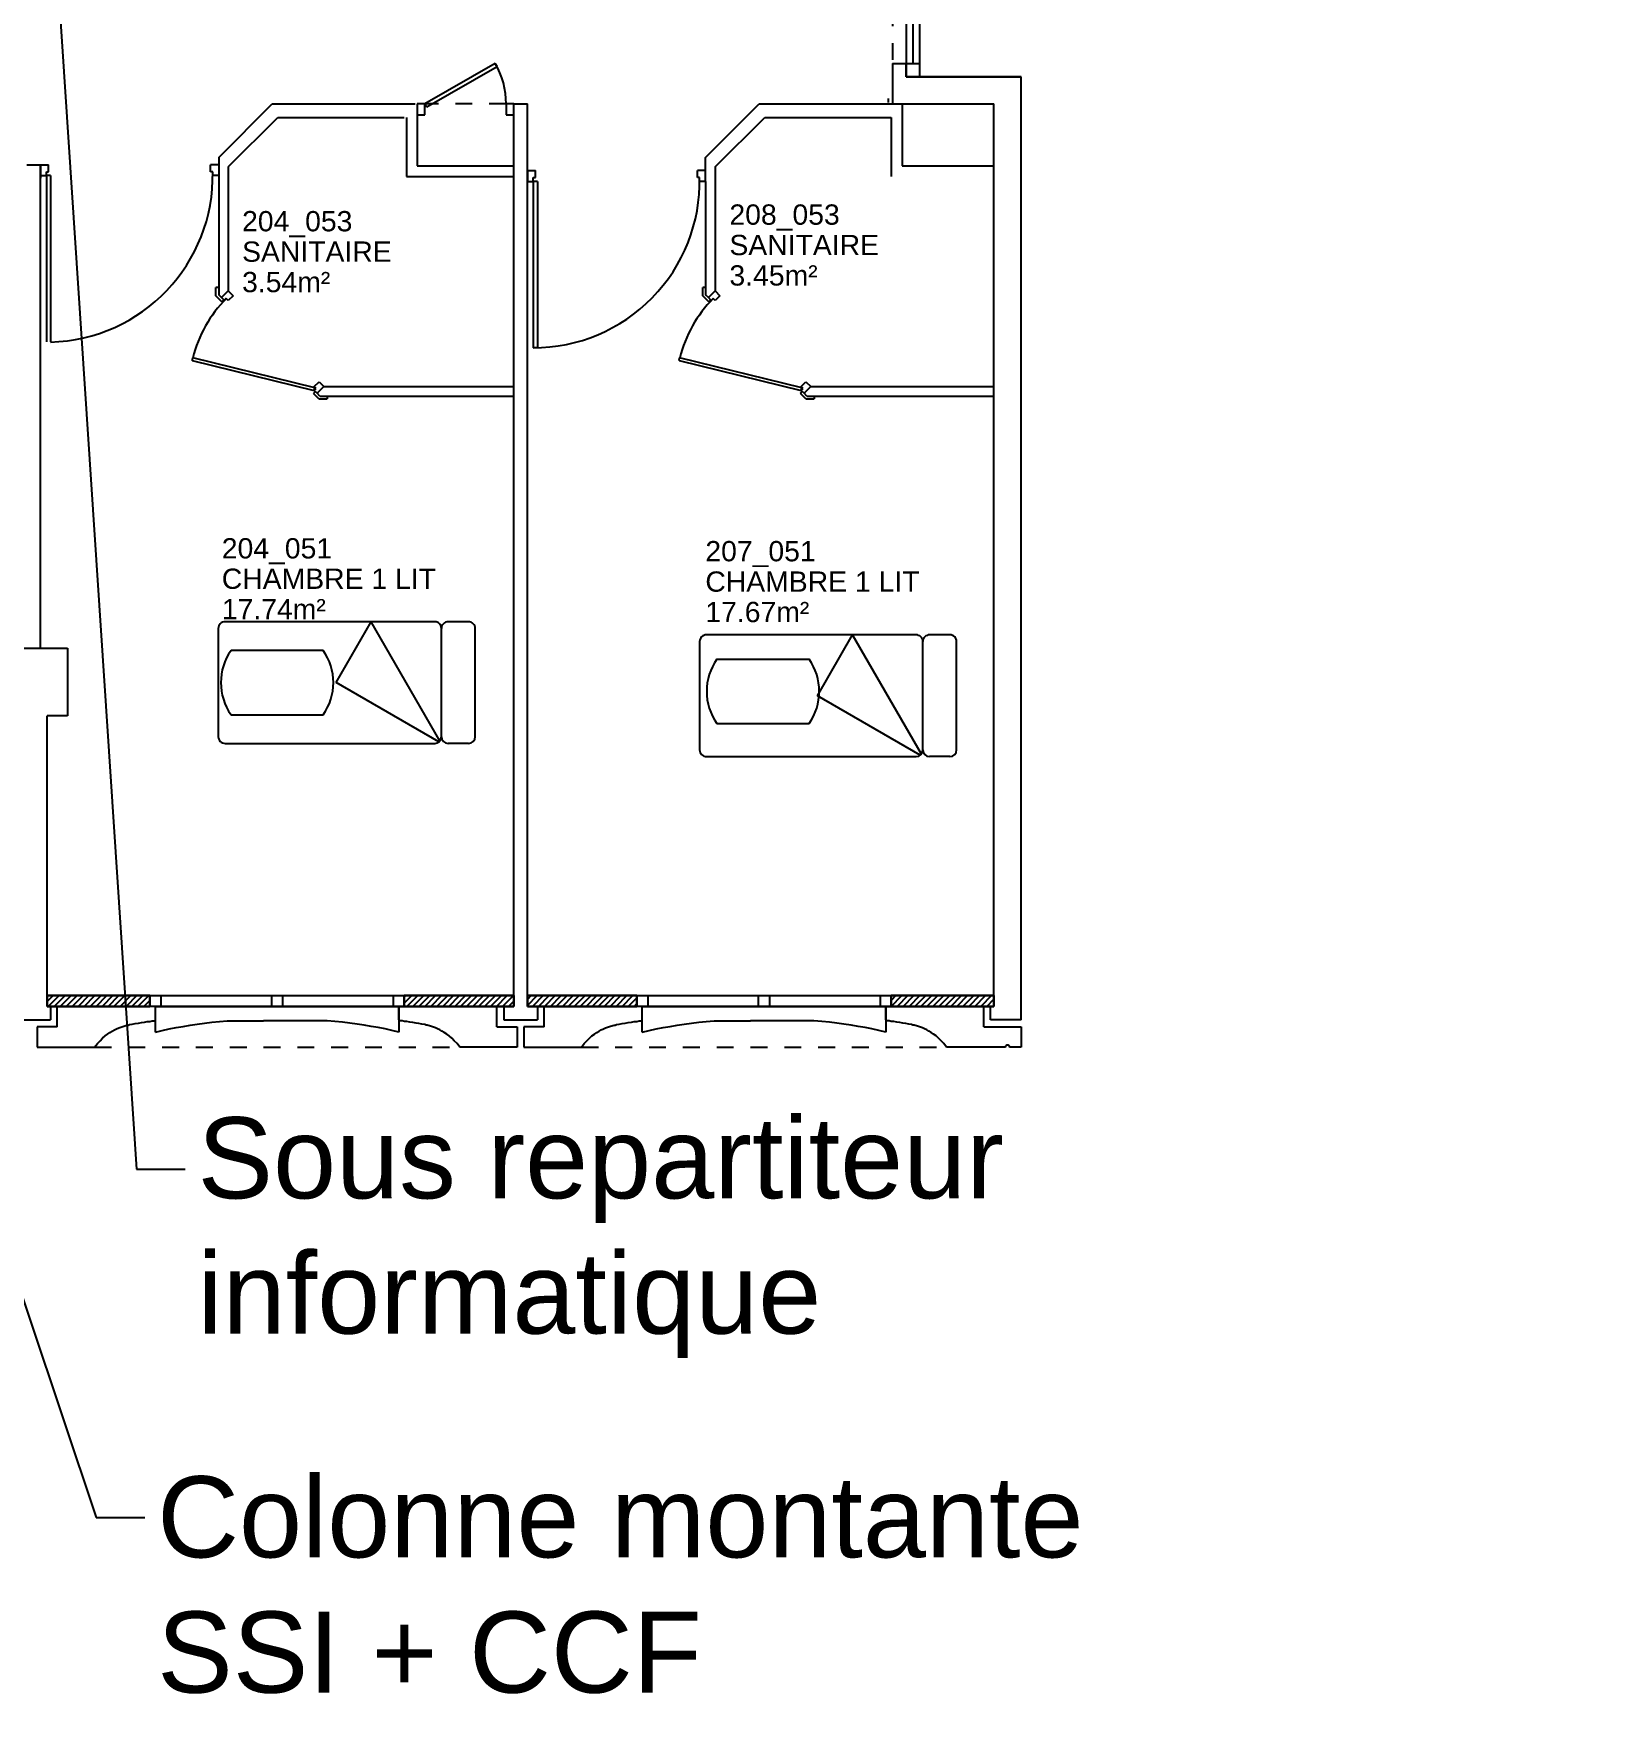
# Model space of a CAD drawing. Header units: millimetres. Extents: x -3.6 to 68.3, y -13.9 to 59.5.
# Drawn here: x 56.74 to 68.3, y -13.91 to -1.46 of the extents above; entities that cross this region are included whole.
import ezdxf
from ezdxf import colors
from ezdxf.entities.mleader import LeaderData, LeaderLine
from ezdxf.math import Vec2, Vec3

# ---------------------------------------------------------------- set-up
doc = ezdxf.new("R2010")
doc.units = ezdxf.units.MM
doc.linetypes.add('CACHÉ', pattern=[0.25, 0.125, -0.125])
doc.linetypes.add('CONTINU', pattern=[0])
for name, color, linetype in [('002 poteaux', 7, 'Continuous'), ('003 murs porteurs', 7, 'Continuous'), ('003 porte', 7, 'Continuous'), ('004 cloisons', 7, 'Continuous'), ('004 isolation', 8, 'Continuous'), ('007 Fenêtre', 7, 'Continuous'), ('400 Lits', 8, 'Continuous'), ('A_Etiqu_Local', 7, 'Continuous')]:
    doc.layers.add(name, color=color, linetype=linetype)
doc.styles.add('Attribut', font='arial.ttf')
doc.styles.get("Standard").update_dxf_attribs({"font": 'arial.ttf'})

# ---------------------------------------------------------------- blocks, each defined once
blk = doc.blocks.new('A_Etiqu_Local')
at = {"style": 'Attribut', "flags": 1}
for tag, p in [('CODE_HOPITAL', (-0.446, 1.632)), ('CODE_SITE', (-0.446, 1.407)), ('CODE_BATIMENT', (-0.446, 1.182)), ('CODE_SECTEUR', (-0.446, 0.957)), ('CODE_ETAGE', (-0.446, 0.732)), ('NOM_NORMALISE', (-0.446, -0.843)), ('SECTEUR_ACTIVITE', (-0.446, -1.068)), ('SOUS_SECTEUR_ACTIVITE', (-0.446, -1.293)), ('VOLUME', (-0.446, -1.518)), ('SERVICE', (-0.446, -1.743)), ('CODE_UG', (-0.446, -1.968)), ('CODE_UA', (-0.446, -2.193)), ('CODE_POLE', (-0.446, -2.418)), ('OCCUPANT_EXTERNE', (-0.446, -2.643)), ('DISPONIBILITE', (-0.446, -2.868)), ('ACCES_HANDICAPES', (-0.446, -3.093)), ('NATURE_SOL', (-0.446, -3.318)), ('RISQUE_LABORATOIRE', (-0.446, -3.543)), ('AMIANTE', (-0.446, -3.768))]:
    blk.add_attdef(tag, p, '', height=0.15, dxfattribs=at)
at = {"layer": 'A_Etiqu_Local', "style": 'Attribut'}
for tag, p in [('CODE_PIECE', (-0.446, 0.282)), ('NOM_USAGE', (-0.446, 0.057)), ('SURFACE', (-0.446, -0.168))]:
    blk.add_attdef(tag, p, '', height=0.15, dxfattribs=at)

msp = doc.modelspace()

# ---------------------------------------------------------------- linework, layer by layer
at = {"layer": '002 poteaux', "color": 8, "linetype": 'Continuous'}
for p, q in [((56.491, -6), (56.991, -6)), ((56.991, -6), (56.991, -6.5)), ((56.991, -6.5), (56.842, -6.5))]:
    msp.add_line(p, q, dxfattribs=at)
at = {"layer": '003 murs porteurs', "color": 8, "linetype": 'CACHÉ'}
msp.add_line((63.091, -0.276), (63.091, -1.676), dxfattribs=at)
at = {"layer": '003 murs porteurs', "color": 8, "linetype": 'Continuous'}
for p, q in [((63.091, -1.676), (63.091, -1.976)), ((63.091, -1.676), (63.191, -1.676)), ((63.191, -1.776), (63.191, -1.676)), ((64.041, -1.776), (63.191, -1.776)), ((63.191, -1.776), (64.041, -1.776)), ((63.191, -1.776), (64.041, -1.776)), ((64.041, -8.75), (64.041, -1.776)), ((63.091, -1.976), (63.841, -1.976)), ((63.841, -8.65), (63.841, -1.976)), ((56.841, -8.65), (56.841, -6.5)), ((59.401, -8.65), (59.401, -8.57)), ((59.401, -8.57), (59.481, -8.57)), ((59.481, -8.57), (59.481, -8.65)), ((59.481, -8.65), (59.481, -8.57)), ((59.481, -8.57), (60.291, -8.57)), ((60.291, -8.57), (60.291, -8.65)), ((60.391, -8.65), (60.391, -8.57)), ((60.391, -8.57), (61.201, -8.57)), ((61.201, -8.65), (61.201, -8.57)), ((61.201, -8.57), (61.281, -8.57)), ((61.201, -8.57), (61.201, -8.65)), ((61.281, -8.57), (61.281, -8.65)), ((63.001, -8.65), (63.001, -8.57)), ((63.001, -8.57), (63.081, -8.57)), ((63.081, -8.57), (63.081, -8.65)), ((63.081, -8.65), (63.081, -8.57)), ((63.081, -8.57), (63.841, -8.57)), ((63.841, -8.57), (63.841, -8.65)), ((56.842, -8.65), (56.866, -8.65)), ((56.866, -8.65), (56.866, -8.75)), ((59.481, -8.65), (59.401, -8.65)), ((60.291, -8.65), (59.481, -8.65)), ((60.216, -8.65), (60.291, -8.65)), ((60.216, -8.65), (60.216, -8.75)), ((60.291, -8.65), (60.266, -8.65)), ((60.391, -8.65), (60.466, -8.65)), ((61.201, -8.65), (60.391, -8.65)), ((60.466, -8.65), (60.466, -8.75)), ((61.281, -8.65), (61.201, -8.65)), ((63.081, -8.65), (63.001, -8.65)), ((63.841, -8.65), (63.081, -8.65)), ((63.841, -8.65), (63.816, -8.65)), ((63.816, -8.75), (63.816, -8.65)), ((56.617, -8.75), (56.866, -8.75)), ((60.216, -8.75), (60.466, -8.75)), ((63.841, -8.75), (63.816, -8.75)), ((64.041, -8.75), (63.841, -8.75)), ((64.041, -8.75), (63.966, -8.75))]:
    msp.add_line(p, q, dxfattribs=at)
at = {"layer": '003 porte', "color": 8, "linetype": 'Continuous'}
for p, q in [((60.154, -1.676), (59.634, -1.976)), ((59.647, -1.998), (60.167, -1.698)), ((60.167, -1.698), (60.154, -1.676)), ((59.577, -1.976), (59.577, -2.056)), ((59.634, -1.976), (59.577, -1.976)), ((59.634, -1.976), (59.647, -1.998)), ((59.634, -2.056), (59.634, -1.976)), ((60.234, -1.976), (60.234, -2.056)), ((60.291, -1.976), (60.234, -1.976)), ((60.291, -2.056), (60.291, -1.976)), ((59.577, -2.056), (59.634, -2.056)), ((60.234, -2.056), (60.291, -2.056)), ((56.791, -2.426), (56.851, -2.426)), ((56.835, -2.506), (56.835, -2.478)), ((56.835, -2.478), (56.851, -2.478)), ((56.851, -2.478), (56.851, -2.426)), ((58.049, -2.478), (58.049, -2.426)), ((58.109, -2.426), (58.049, -2.426)), ((58.065, -2.478), (58.049, -2.478)), ((58.065, -2.506), (58.065, -2.478)), ((60.391, -2.469), (60.451, -2.469)), ((60.391, -2.469), (60.391, -2.549)), ((60.451, -2.521), (60.451, -2.469)), ((61.709, -2.469), (61.649, -2.469)), ((61.649, -2.521), (61.649, -2.469)), ((56.791, -2.506), (56.835, -2.506)), ((56.865, -2.506), (56.835, -2.506)), ((56.835, -2.506), (56.835, -3.736)), ((56.865, -2.506), (56.865, -3.736)), ((58.109, -2.506), (58.065, -2.506)), ((60.391, -2.549), (60.435, -2.549)), ((60.435, -2.521), (60.451, -2.521)), ((60.435, -2.549), (60.435, -2.521)), ((60.465, -2.549), (60.435, -2.549)), ((60.435, -2.549), (60.435, -3.779)), ((60.465, -2.549), (60.465, -3.779)), ((61.665, -2.521), (61.649, -2.521)), ((61.665, -2.549), (61.665, -2.521)), ((61.709, -2.549), (61.665, -2.549)), ((60.465, -3.779), (60.435, -3.779))]:
    msp.add_line(p, q, dxfattribs=at)
at = {"layer": '003 porte', "color": 8, "linetype": 'CACHÉ'}
msp.add_line((60.234, -1.976), (59.634, -1.976), dxfattribs=at)
at = {"layer": '003 porte', "color": 8}
for p, q in [((58.13, -3.408), (58.179, -3.359)), ((58.179, -3.359), (58.215, -3.394)), ((61.73, -3.408), (61.779, -3.359)), ((61.779, -3.359), (61.815, -3.394)), ((58.151, -3.429), (58.13, -3.408)), ((58.165, -3.415), (58.151, -3.429)), ((58.179, -3.429), (58.165, -3.415)), ((58.215, -3.394), (58.179, -3.429)), ((61.751, -3.429), (61.73, -3.408)), ((61.765, -3.415), (61.751, -3.429)), ((61.779, -3.429), (61.765, -3.415)), ((61.815, -3.394), (61.779, -3.429)), ((57.913, -3.873), (57.918, -3.854)), ((58.82, -4.075), (57.917, -3.854)), ((61.513, -3.873), (61.517, -3.854)), ((62.42, -4.075), (61.517, -3.854)), ((57.913, -3.873), (58.816, -4.094)), ((61.513, -3.873), (62.416, -4.094)), ((58.816, -4.066), (58.851, -4.03)), ((58.83, -4.08), (58.816, -4.066)), ((58.816, -4.094), (58.82, -4.075)), ((58.816, -4.094), (58.83, -4.08)), ((58.837, -4.115), (58.816, -4.094)), ((58.886, -4.066), (58.837, -4.115)), ((58.851, -4.03), (58.886, -4.066)), ((62.416, -4.066), (62.451, -4.03)), ((62.43, -4.08), (62.416, -4.066)), ((62.416, -4.094), (62.42, -4.075)), ((62.416, -4.094), (62.43, -4.08)), ((62.437, -4.115), (62.416, -4.094)), ((62.486, -4.066), (62.437, -4.115)), ((62.451, -4.03), (62.486, -4.066))]:
    msp.add_line(p, q, dxfattribs=at)
at = {"layer": '003 porte', "color": 8, "linetype": 'Continuous'}
msp.add_arc((59.634, -1.976), 0.6, 360, 30, dxfattribs=at)
at = {"layer": '003 porte', "color": 8}
for centre, radius, start, end in [((56.834, -2.506), 1.231, 271.4267, 1.2818), ((60.435, -2.549), 1.23, 270, 1.2943), ((58.83, -4.08), 0.94, 135, 166.0753), ((62.43, -4.08), 0.94, 135, 166.0753)]:
    msp.add_arc(centre, radius, start, end, dxfattribs=at)
at = {"layer": '004 cloisons', "color": 8, "linetype": 'Continuous'}
for p, q in [((63.191, -0.276), (63.191, -1.776)), ((63.241, -0.276), (63.241, -1.676)), ((63.291, -0.276), (63.291, -1.676)), ((63.191, -1.776), (63.191, -1.676)), ((63.191, -1.676), (63.291, -1.676)), ((63.291, -1.676), (63.291, -1.776)), ((63.291, -1.776), (63.191, -1.776)), ((58.109, -2.371), (58.505, -1.976)), ((58.505, -1.976), (59.561, -1.976)), ((59.577, -1.976), (59.577, -2.433)), ((60.291, -1.976), (60.391, -1.976)), ((60.291, -3.656), (60.291, -1.976)), ((60.391, -8.65), (60.391, -1.976)), ((61.709, -2.371), (62.104, -1.976)), ((62.104, -1.976), (63.161, -1.976)), ((63.06, -1.965), (63.06, -1.935)), ((63.161, -1.976), (63.161, -2.433)), ((58.179, -2.442), (58.546, -2.076)), ((58.546, -2.076), (59.481, -2.076)), ((59.497, -2.076), (59.497, -2.513)), ((61.779, -2.442), (62.146, -2.076)), ((62.146, -2.076), (63.081, -2.076)), ((63.081, -2.076), (63.081, -2.513)), ((56.691, -2.426), (56.792, -2.426)), ((56.792, -2.426), (56.792, -2.526)), ((56.792, -2.526), (56.792, -2.426)), ((58.109, -2.37), (58.109, -3.387)), ((58.179, -2.443), (58.179, -3.359)), ((58.179, -2.443), (58.179, -3.359)), ((59.577, -2.433), (60.291, -2.433)), ((61.709, -2.549), (61.709, -2.371)), ((61.779, -2.442), (61.779, -3.359)), ((61.779, -2.442), (61.779, -3.359)), ((63.161, -2.433), (63.841, -2.433)), ((56.792, -6), (56.792, -2.526)), ((59.497, -2.513), (60.292, -2.513)), ((59.532, -2.513), (60.292, -2.513)), ((59.532, -2.513), (60.292, -2.513)), ((61.709, -2.549), (61.709, -3.387)), ((61.709, -2.549), (61.709, -3.387)), ((58.089, -3.396), (58.089, -3.334)), ((58.109, -3.334), (58.089, -3.334)), ((61.709, -3.334), (61.689, -3.334)), ((61.689, -3.395), (61.689, -3.334)), ((58.133, -3.439), (58.089, -3.396)), ((58.13, -3.408), (58.109, -3.387)), ((58.133, -3.439), (58.147, -3.425)), ((61.733, -3.439), (61.689, -3.395)), ((61.73, -3.408), (61.709, -3.387)), ((61.733, -3.439), (61.747, -3.425)), ((60.291, -8.65), (60.291, -3.656)), ((58.824, -4.102), (58.81, -4.116)), ((58.887, -4.066), (58.887, -4.065)), ((58.887, -4.066), (60.291, -4.066)), ((62.424, -4.102), (62.41, -4.116)), ((62.487, -4.066), (63.84, -4.066)), ((58.85, -4.156), (58.81, -4.116)), ((58.858, -4.136), (58.837, -4.115)), ((58.85, -4.156), (58.912, -4.156)), ((58.858, -4.136), (60.291, -4.136)), ((58.912, -4.136), (58.912, -4.156)), ((62.45, -4.156), (62.41, -4.116)), ((62.458, -4.136), (62.437, -4.115)), ((62.45, -4.156), (62.511, -4.156)), ((62.458, -4.136), (63.841, -4.136)), ((62.511, -4.136), (62.511, -4.156)), ((57.601, -8.65), (57.601, -8.57)), ((57.601, -8.57), (57.681, -8.57)), ((57.681, -8.57), (57.681, -8.65)), ((56.916, -8.8), (56.916, -8.65)), ((57.641, -8.65), (56.916, -8.65)), ((57.681, -8.65), (57.601, -8.65)), ((57.641, -8.75), (57.641, -8.65)), ((57.641, -8.84), (57.641, -8.65)), ((57.641, -8.65), (59.441, -8.65)), ((59.441, -8.65), (60.166, -8.65)), ((59.441, -8.75), (59.441, -8.65)), ((59.441, -8.65), (59.441, -8.84)), ((60.166, -8.8), (60.166, -8.65)), ((60.516, -8.8), (60.516, -8.65)), ((61.241, -8.65), (60.516, -8.65)), ((61.241, -8.84), (61.241, -8.65)), ((61.241, -8.65), (63.041, -8.65)), ((61.241, -8.75), (61.241, -8.65)), ((63.041, -8.65), (63.766, -8.65)), ((63.041, -8.75), (63.041, -8.65)), ((63.041, -8.65), (63.041, -8.84)), ((63.766, -8.8), (63.766, -8.65)), ((56.916, -8.8), (56.766, -8.8)), ((56.766, -8.8), (56.766, -8.95)), ((57.287, -8.854), (57.305, -8.842)), ((57.305, -8.842), (57.322, -8.832)), ((57.322, -8.832), (57.338, -8.823)), ((57.338, -8.823), (57.354, -8.816)), ((57.354, -8.816), (57.37, -8.809)), ((57.37, -8.809), (57.377, -8.806)), ((57.377, -8.806), (57.385, -8.803)), ((57.385, -8.803), (57.392, -8.801)), ((57.392, -8.801), (57.4, -8.798)), ((57.4, -8.798), (57.407, -8.796)), ((57.407, -8.796), (57.415, -8.793)), ((57.415, -8.793), (57.423, -8.791)), ((57.423, -8.791), (57.432, -8.789)), ((57.432, -8.789), (57.441, -8.787)), ((57.441, -8.787), (57.45, -8.784)), ((57.45, -8.784), (57.47, -8.78)), ((57.47, -8.78), (57.492, -8.776)), ((57.492, -8.776), (57.515, -8.773)), ((57.515, -8.773), (57.538, -8.769)), ((57.538, -8.769), (57.56, -8.766)), ((57.56, -8.766), (57.581, -8.762)), ((57.581, -8.762), (57.601, -8.76)), ((57.601, -8.76), (57.618, -8.757)), ((57.618, -8.757), (57.631, -8.755)), ((57.631, -8.755), (57.641, -8.753)), ((57.641, -8.84), (57.692, -8.828)), ((57.692, -8.828), (57.743, -8.816)), ((57.743, -8.816), (57.794, -8.806)), ((57.794, -8.806), (57.846, -8.797)), ((57.846, -8.797), (57.898, -8.788)), ((57.898, -8.788), (57.95, -8.781)), ((57.95, -8.781), (58.004, -8.774)), ((58.004, -8.774), (58.058, -8.767)), ((58.058, -8.767), (58.114, -8.762)), ((58.114, -8.762), (58.172, -8.757)), ((58.172, -8.757), (58.441, -8.757)), ((58.91, -8.757), (58.441, -8.757)), ((58.968, -8.762), (58.91, -8.757)), ((59.024, -8.767), (58.968, -8.762)), ((59.079, -8.774), (59.024, -8.767)), ((59.132, -8.781), (59.079, -8.774)), ((59.185, -8.788), (59.132, -8.781)), ((59.236, -8.797), (59.185, -8.788)), ((59.288, -8.806), (59.236, -8.797)), ((59.339, -8.816), (59.288, -8.806)), ((59.39, -8.828), (59.339, -8.816)), ((59.441, -8.84), (59.39, -8.828)), ((59.451, -8.755), (59.441, -8.753)), ((59.465, -8.757), (59.451, -8.755)), ((59.482, -8.76), (59.465, -8.757)), ((59.501, -8.762), (59.482, -8.76)), ((59.522, -8.766), (59.501, -8.762)), ((59.545, -8.769), (59.522, -8.766)), ((59.568, -8.773), (59.545, -8.769)), ((59.59, -8.776), (59.568, -8.773)), ((59.612, -8.78), (59.59, -8.776)), ((59.632, -8.784), (59.612, -8.78)), ((59.642, -8.787), (59.632, -8.784)), ((59.651, -8.789), (59.642, -8.787)), ((59.659, -8.791), (59.651, -8.789)), ((59.667, -8.793), (59.659, -8.791)), ((59.675, -8.796), (59.667, -8.793)), ((59.683, -8.798), (59.675, -8.796)), ((59.69, -8.801), (59.683, -8.798)), ((59.698, -8.803), (59.69, -8.801)), ((59.705, -8.806), (59.698, -8.803)), ((59.713, -8.809), (59.705, -8.806)), ((59.728, -8.816), (59.713, -8.809)), ((59.744, -8.823), (59.728, -8.816)), ((59.76, -8.832), (59.744, -8.823)), ((59.777, -8.842), (59.76, -8.832)), ((59.795, -8.854), (59.777, -8.842)), ((60.166, -8.8), (60.316, -8.8)), ((60.316, -8.8), (60.316, -8.95)), ((60.516, -8.8), (60.366, -8.8)), ((60.366, -8.8), (60.366, -8.95)), ((60.887, -8.854), (60.905, -8.842)), ((60.905, -8.842), (60.922, -8.832)), ((60.922, -8.832), (60.938, -8.823)), ((60.938, -8.823), (60.954, -8.816)), ((60.954, -8.816), (60.969, -8.809)), ((60.969, -8.809), (60.977, -8.806)), ((60.977, -8.806), (60.984, -8.803)), ((60.984, -8.803), (60.992, -8.801)), ((60.992, -8.801), (60.999, -8.798)), ((60.999, -8.798), (61.007, -8.796)), ((61.007, -8.796), (61.015, -8.793)), ((61.015, -8.793), (61.023, -8.791)), ((61.023, -8.791), (61.032, -8.789)), ((61.032, -8.789), (61.04, -8.787)), ((61.04, -8.787), (61.05, -8.784)), ((61.05, -8.784), (61.07, -8.78)), ((61.07, -8.78), (61.092, -8.776)), ((61.092, -8.776), (61.114, -8.773)), ((61.114, -8.773), (61.137, -8.769)), ((61.137, -8.769), (61.16, -8.766)), ((61.16, -8.766), (61.181, -8.762)), ((61.181, -8.762), (61.2, -8.76)), ((61.2, -8.76), (61.217, -8.757)), ((61.217, -8.757), (61.231, -8.755)), ((61.231, -8.755), (61.241, -8.753)), ((61.241, -8.84), (61.292, -8.828)), ((61.292, -8.828), (61.343, -8.816)), ((61.343, -8.816), (61.394, -8.806)), ((61.394, -8.806), (61.446, -8.797)), ((61.446, -8.797), (61.498, -8.788)), ((61.498, -8.788), (61.55, -8.781)), ((61.55, -8.781), (61.604, -8.774)), ((61.604, -8.774), (61.658, -8.767)), ((61.658, -8.767), (61.714, -8.762)), ((61.714, -8.762), (61.772, -8.757)), ((61.772, -8.757), (62.041, -8.757)), ((62.51, -8.757), (62.041, -8.757)), ((62.568, -8.762), (62.51, -8.757)), ((62.624, -8.767), (62.568, -8.762)), ((62.679, -8.774), (62.624, -8.767)), ((62.732, -8.781), (62.679, -8.774)), ((62.785, -8.788), (62.732, -8.781)), ((62.836, -8.797), (62.785, -8.788)), ((62.888, -8.806), (62.836, -8.797)), ((62.939, -8.816), (62.888, -8.806)), ((62.99, -8.828), (62.939, -8.816)), ((63.041, -8.84), (62.99, -8.828)), ((63.051, -8.755), (63.041, -8.753)), ((63.065, -8.757), (63.051, -8.755)), ((63.082, -8.76), (63.065, -8.757)), ((63.101, -8.762), (63.082, -8.76)), ((63.122, -8.766), (63.101, -8.762)), ((63.145, -8.769), (63.122, -8.766)), ((63.168, -8.773), (63.145, -8.769)), ((63.19, -8.776), (63.168, -8.773)), ((63.212, -8.78), (63.19, -8.776)), ((63.232, -8.784), (63.212, -8.78)), ((63.242, -8.787), (63.232, -8.784)), ((63.251, -8.789), (63.242, -8.787)), ((63.259, -8.791), (63.251, -8.789)), ((63.267, -8.793), (63.259, -8.791)), ((63.275, -8.796), (63.267, -8.793)), ((63.283, -8.798), (63.275, -8.796)), ((63.29, -8.801), (63.283, -8.798)), ((63.298, -8.803), (63.29, -8.801)), ((63.305, -8.806), (63.298, -8.803)), ((63.313, -8.809), (63.305, -8.806)), ((63.328, -8.816), (63.313, -8.809)), ((63.344, -8.823), (63.328, -8.816)), ((63.36, -8.832), (63.344, -8.823)), ((63.377, -8.842), (63.36, -8.832)), ((63.395, -8.854), (63.377, -8.842)), ((63.766, -8.8), (64.041, -8.8)), ((64.041, -8.8), (64.041, -8.95)), ((56.766, -8.95), (57.191, -8.95)), ((57.191, -8.95), (57.212, -8.925)), ((57.212, -8.925), (57.232, -8.904)), ((57.232, -8.904), (57.251, -8.885)), ((57.251, -8.885), (57.269, -8.868)), ((57.269, -8.868), (57.287, -8.854)), ((59.813, -8.868), (59.795, -8.854)), ((59.832, -8.885), (59.813, -8.868)), ((59.851, -8.904), (59.832, -8.885)), ((59.871, -8.925), (59.851, -8.904)), ((59.891, -8.95), (59.871, -8.925)), ((60.316, -8.95), (59.891, -8.95)), ((60.366, -8.95), (60.791, -8.95)), ((60.791, -8.95), (60.811, -8.925)), ((60.811, -8.925), (60.831, -8.904)), ((60.831, -8.904), (60.85, -8.885)), ((60.85, -8.885), (60.869, -8.868)), ((60.869, -8.868), (60.887, -8.854)), ((63.413, -8.868), (63.395, -8.854)), ((63.432, -8.885), (63.413, -8.868)), ((63.451, -8.904), (63.432, -8.885)), ((63.471, -8.925), (63.451, -8.904)), ((63.491, -8.95), (63.471, -8.925)), ((63.926, -8.95), (63.491, -8.95)), ((64.041, -8.95), (63.956, -8.95))]:
    msp.add_line(p, q, dxfattribs=at)
msp.add_arc((63.941, -8.95), 0.015, 360, 180, dxfattribs=at)
at = {"layer": '004 isolation', "color": 8, "linetype": 'Continuous'}
for p, q in [((56.885, -8.57), (56.841, -8.614)), ((57.601, -8.57), (56.841, -8.57)), ((56.841, -8.57), (56.841, -8.65)), ((57.601, -8.57), (56.841, -8.57)), ((56.841, -8.57), (56.841, -8.65)), ((56.841, -8.65), (56.841, -8.57)), ((56.841, -8.57), (57.601, -8.57)), ((56.849, -8.65), (56.929, -8.57)), ((56.973, -8.57), (56.893, -8.65)), ((56.938, -8.65), (57.018, -8.57)), ((57.062, -8.57), (56.982, -8.65)), ((57.026, -8.65), (57.106, -8.57)), ((57.15, -8.57), (57.07, -8.65)), ((57.114, -8.65), (57.194, -8.57)), ((57.239, -8.57), (57.159, -8.65)), ((57.203, -8.65), (57.283, -8.57)), ((57.327, -8.57), (57.247, -8.65)), ((57.291, -8.65), (57.371, -8.57)), ((57.415, -8.57), (57.335, -8.65)), ((57.38, -8.65), (57.46, -8.57)), ((57.504, -8.57), (57.424, -8.65)), ((57.468, -8.65), (57.548, -8.57)), ((57.592, -8.57), (57.512, -8.65)), ((57.601, -8.65), (57.601, -8.57)), ((57.601, -8.65), (57.601, -8.57)), ((57.601, -8.57), (57.601, -8.65)), ((60.291, -8.57), (59.481, -8.57)), ((59.481, -8.57), (59.481, -8.65)), ((60.291, -8.57), (59.481, -8.57)), ((59.481, -8.57), (59.481, -8.65)), ((59.492, -8.57), (59.481, -8.581)), ((59.481, -8.625), (59.536, -8.57)), ((59.581, -8.57), (59.501, -8.65)), ((59.545, -8.65), (59.625, -8.57)), ((59.669, -8.57), (59.589, -8.65)), ((59.633, -8.65), (59.713, -8.57)), ((59.757, -8.57), (59.677, -8.65)), ((59.722, -8.65), (59.802, -8.57)), ((59.846, -8.57), (59.766, -8.65)), ((59.81, -8.65), (59.89, -8.57)), ((59.934, -8.57), (59.854, -8.65)), ((59.898, -8.65), (59.978, -8.57)), ((60.023, -8.57), (59.942, -8.65)), ((59.987, -8.65), (60.067, -8.57)), ((60.111, -8.57), (60.031, -8.65)), ((60.075, -8.65), (60.155, -8.57)), ((60.199, -8.57), (60.119, -8.65)), ((60.163, -8.65), (60.243, -8.57)), ((60.288, -8.57), (60.208, -8.65)), ((60.291, -8.65), (60.291, -8.57)), ((60.291, -8.65), (60.291, -8.57)), ((61.201, -8.57), (60.391, -8.57)), ((60.391, -8.57), (60.391, -8.65)), ((61.201, -8.57), (60.391, -8.57)), ((60.391, -8.57), (60.391, -8.65)), ((60.42, -8.57), (60.391, -8.599)), ((60.391, -8.644), (60.464, -8.57)), ((60.509, -8.57), (60.429, -8.65)), ((60.473, -8.65), (60.553, -8.57)), ((60.597, -8.57), (60.517, -8.65)), ((60.561, -8.65), (60.641, -8.57)), ((60.685, -8.57), (60.605, -8.65)), ((60.65, -8.65), (60.73, -8.57)), ((60.774, -8.57), (60.694, -8.65)), ((60.738, -8.65), (60.818, -8.57)), ((60.862, -8.57), (60.782, -8.65)), ((60.826, -8.65), (60.906, -8.57)), ((60.951, -8.57), (60.871, -8.65)), ((60.915, -8.65), (60.995, -8.57)), ((61.039, -8.57), (60.959, -8.65)), ((61.003, -8.65), (61.083, -8.57)), ((61.127, -8.57), (61.047, -8.65)), ((61.092, -8.65), (61.172, -8.57)), ((61.201, -8.585), (61.136, -8.65)), ((61.201, -8.65), (61.201, -8.57)), ((61.201, -8.65), (61.201, -8.57)), ((63.841, -8.57), (63.081, -8.57)), ((63.081, -8.57), (63.081, -8.65)), ((63.841, -8.57), (63.081, -8.57)), ((63.081, -8.57), (63.081, -8.65)), ((63.116, -8.57), (63.081, -8.605)), ((63.081, -8.649), (63.16, -8.57)), ((63.204, -8.57), (63.124, -8.65)), ((63.169, -8.65), (63.249, -8.57)), ((63.293, -8.57), (63.213, -8.65)), ((63.257, -8.65), (63.337, -8.57)), ((63.381, -8.57), (63.301, -8.65)), ((63.345, -8.65), (63.425, -8.57)), ((63.47, -8.57), (63.39, -8.65)), ((63.434, -8.65), (63.514, -8.57)), ((63.558, -8.57), (63.478, -8.65)), ((63.522, -8.65), (63.602, -8.57)), ((63.646, -8.57), (63.566, -8.65)), ((63.611, -8.65), (63.691, -8.57)), ((63.735, -8.57), (63.655, -8.65)), ((63.699, -8.65), (63.779, -8.57)), ((63.823, -8.57), (63.743, -8.65)), ((63.841, -8.65), (63.841, -8.57)), ((63.841, -8.65), (63.841, -8.57)), ((56.841, -8.65), (57.601, -8.65)), ((56.841, -8.65), (57.601, -8.65)), ((57.601, -8.65), (56.841, -8.65)), ((57.556, -8.65), (57.601, -8.605)), ((57.601, -8.649), (57.601, -8.65)), ((59.481, -8.65), (60.291, -8.65)), ((59.481, -8.65), (60.291, -8.65)), ((60.252, -8.65), (60.291, -8.611)), ((60.391, -8.65), (61.201, -8.65)), ((60.391, -8.65), (61.201, -8.65)), ((61.18, -8.65), (61.201, -8.629)), ((63.081, -8.65), (63.841, -8.65)), ((63.081, -8.65), (63.841, -8.65)), ((63.787, -8.65), (63.841, -8.596)), ((63.841, -8.641), (63.832, -8.65))]:
    msp.add_line(p, q, dxfattribs=at)
at = {"layer": '007 Fenêtre', "color": 8, "linetype": 'Continuous'}
for p, q in [((57.681, -8.57), (59.401, -8.57)), ((58.501, -8.65), (58.501, -8.57)), ((58.501, -8.57), (58.581, -8.57)), ((58.581, -8.57), (58.581, -8.65)), ((61.281, -8.57), (63.001, -8.57)), ((62.101, -8.65), (62.101, -8.57)), ((62.101, -8.57), (62.181, -8.57)), ((62.181, -8.57), (62.181, -8.65)), ((59.401, -8.65), (57.681, -8.65)), ((58.581, -8.65), (58.501, -8.65)), ((63.001, -8.65), (61.281, -8.65)), ((62.181, -8.65), (62.101, -8.65))]:
    msp.add_line(p, q, dxfattribs=at)
at = {"layer": '007 Fenêtre', "color": 8, "linetype": 'CACHÉ'}
for p, q in [((57.191, -8.95), (59.891, -8.95)), ((60.791, -8.95), (63.491, -8.95))]:
    msp.add_line(p, q, dxfattribs=at)
at = {"layer": '400 Lits', "color": 8, "linetype": 'Continuous'}
for p, q in [((58.106, -5.855), (58.106, -6.655)), ((59.706, -5.805), (58.156, -5.805)), ((58.977, -6.255), (59.237, -5.805)), ((59.745, -6.686), (59.237, -5.805)), ((59.756, -6.655), (59.756, -5.855)), ((59.756, -6.655), (59.756, -5.855)), ((59.756, -6.655), (59.756, -5.855)), ((59.956, -5.805), (59.806, -5.805)), ((60.006, -6.655), (60.006, -5.855)), ((61.665, -5.952), (61.665, -6.752)), ((63.265, -5.902), (61.715, -5.902)), ((62.535, -6.352), (62.795, -5.902)), ((63.304, -6.784), (62.795, -5.902)), ((63.315, -6.752), (63.315, -5.952)), ((63.315, -6.752), (63.315, -5.952)), ((63.315, -6.752), (63.315, -5.952)), ((63.515, -5.902), (63.365, -5.902)), ((63.565, -6.752), (63.565, -5.952)), ((58.201, -6.016), (58.882, -6.016)), ((61.792, -6.081), (62.474, -6.081)), ((59.737, -6.694), (58.977, -6.255)), ((63.296, -6.792), (62.535, -6.352)), ((58.201, -6.493), (58.882, -6.493)), ((61.792, -6.558), (62.474, -6.558)), ((58.156, -6.705), (59.706, -6.705)), ((59.956, -6.705), (59.806, -6.705)), ((61.715, -6.802), (63.265, -6.802)), ((63.515, -6.802), (63.365, -6.802))]:
    msp.add_line(p, q, dxfattribs=at)
for centre, radius, start, end in [((58.156, -5.855), 0.05, 89.9994, 179.9995), ((59.706, -5.855), 0.05, 0.0017, 90.0018), ((59.806, -5.855), 0.05, 89.9982, 179.9983), ((59.956, -5.855), 0.05, 0.0017, 90.0018), ((61.715, -5.952), 0.05, 89.9994, 179.9995), ((63.265, -5.952), 0.05, 0.0017, 90.0018), ((63.365, -5.952), 0.05, 89.9982, 179.9983), ((63.515, -5.952), 0.05, 0.0017, 90.0018), ((58.541, -6.255), 0.416, 145.0078, 214.9925), ((58.541, -6.255), 0.416, 325.0079, 34.9919), ((62.133, -6.32), 0.416, 145.0078, 214.9925), ((62.133, -6.32), 0.416, 325.0079, 34.9919), ((58.156, -6.655), 0.05, 180.0017, 270.0018), ((59.706, -6.655), 0.05, 269.9995, 359.9994), ((59.806, -6.655), 0.05, 180.0006, 270.0005), ((59.956, -6.655), 0.05, 269.9995, 359.9994), ((61.715, -6.752), 0.05, 180.0017, 270.0018), ((63.265, -6.752), 0.05, 269.9995, 359.9994), ((63.365, -6.752), 0.05, 180.0006, 270.0005), ((63.515, -6.752), 0.05, 269.9995, 359.9994)]:
    msp.add_arc(centre, radius, start, end, dxfattribs=at)

# ---------------------------------------------------------------- block references
at = {"layer": 'A_Etiqu_Local', "color": 8}
ref = msp.add_blockref('A_Etiqu_Local', (62.332, -3.151), dxfattribs=at)
ref.add_attrib('CODE_PIECE', '208_053', (61.885, -2.869), dxfattribs={"height": 0.15, "style": 'Attribut'})
ref.add_attrib('NOM_USAGE', 'SANITAIRE', (61.885, -3.094), dxfattribs={"height": 0.15, "style": 'Attribut'})
ref.add_attrib('SURFACE', '3.45m²', (61.885, -3.319), dxfattribs={"height": 0.15, "style": 'Attribut'})
ref = msp.add_blockref('A_Etiqu_Local', (58.728, -3.199), dxfattribs=at)
ref.add_attrib('CODE_PIECE', '204_053', (58.282, -2.918), dxfattribs={"height": 0.15, "style": 'Attribut'})
ref.add_attrib('NOM_USAGE', 'SANITAIRE', (58.282, -3.143), dxfattribs={"height": 0.15, "style": 'Attribut'})
ref.add_attrib('SURFACE', '3.54m²', (58.282, -3.368), dxfattribs={"height": 0.15, "style": 'Attribut'})
ref = msp.add_blockref('A_Etiqu_Local', (58.578, -5.619), dxfattribs=at)
ref.add_attrib('CODE_PIECE', '204_051', (58.132, -5.337), dxfattribs={"height": 0.15, "style": 'Attribut'})
ref.add_attrib('NOM_USAGE', 'CHAMBRE 1 LIT', (58.132, -5.562), dxfattribs={"height": 0.15, "style": 'Attribut'})
ref.add_attrib('SURFACE', '17.74m²', (58.132, -5.787), dxfattribs={"height": 0.15, "style": 'Attribut'})
ref = msp.add_blockref('A_Etiqu_Local', (62.153, -5.64), dxfattribs=at)
ref.add_attrib('CODE_PIECE', '207_051', (61.707, -5.358), dxfattribs={"height": 0.15, "style": 'Attribut'})
ref.add_attrib('NOM_USAGE', 'CHAMBRE 1 LIT', (61.707, -5.583), dxfattribs={"height": 0.15, "style": 'Attribut'})
ref.add_attrib('SURFACE', '17.67m²', (61.707, -5.808), dxfattribs={"height": 0.15, "style": 'Attribut'})

# ---------------------------------------------------------------- leaders
at = {"color": 8, "linetype": 'CONTINU'}
ml = msp.add_multileader_mtext('Standard', dxfattribs=at)
ml.set_content('Sous repartiteur \\Pinformatique', color=8)
ml.set_leader_properties()
ml.build(insert=Vec2(0, 0))
ml.multileader.update_dxf_attribs({"text_right_attachment_type": 2, "dogleg_length": 0.36, "arrow_head_size": 0.2})
ctx = ml.context
ctx.base_point, ctx.char_height, ctx.arrow_head_size, ctx.landing_gap_size, ctx.plane_origin = Vec3(57.862, -9.852), 0.6, 0.2, 0.09, Vec3(31.225, 8.068)
ctx.right_attachment = 2
notes = []
notes.append((ctx, [(0, (1, 1, 0), (57.502, -9.852), (1, 0), 0.36, [(3, [(56.578, 4.1)], 0, [])])]))
ctx.mtext.insert, ctx.mtext.width, ctx.mtext.defined_height, ctx.mtext.flow_direction = Vec3(57.952, -9.469), 10.34901, 2.652, 5
ml = msp.add_multileader_mtext('Standard', dxfattribs=at)
ml.set_content('Colonne montante \\PSSI + CCF', color=8)
ml.set_leader_properties()
ml.build(insert=Vec2(0, 0))
ml.multileader.update_dxf_attribs({"text_right_attachment_type": 2, "dogleg_length": 0.36, "arrow_head_size": 0.2})
ctx = ml.context
ctx.base_point, ctx.char_height, ctx.arrow_head_size, ctx.landing_gap_size, ctx.plane_origin = Vec3(57.564, -12.43), 0.6, 0.2, 0.09, Vec3(30.085, 5.966)
ctx.right_attachment = 2
notes.append((ctx, [(0, (1, 1, 0), (57.204, -12.43), (1, 0), 0.36, [(3, [(52.8, 0.712)], 0, [])])]))
ctx.mtext.insert, ctx.mtext.width, ctx.mtext.defined_height, ctx.mtext.flow_direction = Vec3(57.654, -12.124), 10.34901, 2.652, 5
for ctx, leaders in notes:
    for number, flags, end, landing, length, lines in leaders:
        leader = LeaderData()
        leader.index, (leader.has_last_leader_line, leader.has_dogleg_vector, leader.attachment_direction) = number, flags
        leader.last_leader_point, leader.dogleg_vector, leader.dogleg_length = Vec3(end), Vec3(landing), length
        for number, points, colour, breaks in lines:
            line = LeaderLine()
            line.index, line.vertices, line.color, line.breaks = number, Vec3.list(points), colors.encode_raw_color(colour), breaks
            leader.lines.append(line)
        ctx.leaders.append(leader)

doc.saveas('drawing.dxf')
